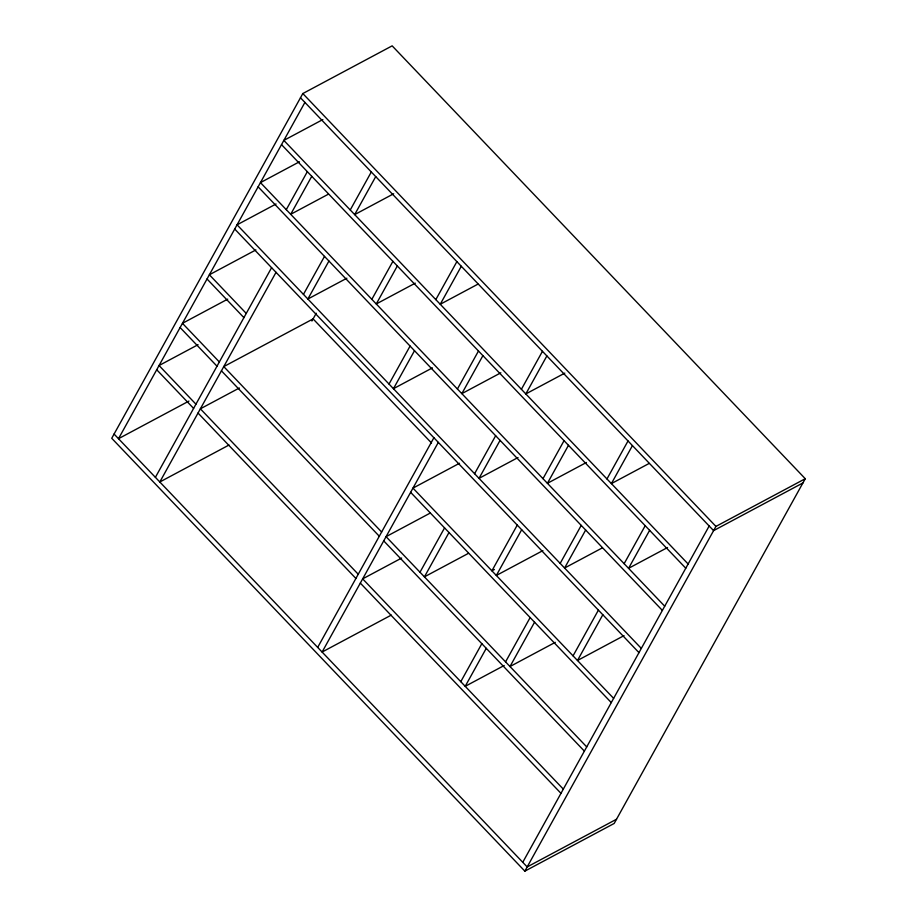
<?xml version="1.0" encoding="UTF-8"?>
<svg xmlns="http://www.w3.org/2000/svg" width="917" height="917" viewBox="0 0 917 917"><rect width="100%" height="100%" fill="white"/><g stroke="black" fill="none" stroke-linecap="round" stroke-linejoin="round"><path stroke-width="1.38" d="M302.816 93.545L111.736 438.28L524.845 871.15L614.184 823.455L805.264 478.72L392.155 45.85L302.816 93.545L715.936 526.415L524.845 871.15M304.914 102.406L118.499 438.693L188.959 401.073M286.276 209.661L307.333 171.674M311.757 176.305L290.7 214.303L328.446 194.152M155.386 477.344L271.592 267.695M276.028 272.326L159.81 481.987L229.009 445.032M303.447 294.391L324.503 256.393M350.248 209.959L371.305 171.972M328.928 261.036L307.871 299.022L346.878 278.206M375.729 176.614L354.673 214.601L393.668 193.774M311.929 321.019L316.239 313.236M371.843 299.332L392.9 261.334M397.325 265.976L376.268 303.963L415.275 283.147M389.014 384.051L410.082 346.064M435.816 299.63L456.872 261.643M414.507 350.707L393.45 388.693L432.446 367.866M461.297 266.274L440.24 304.272L477.986 284.121M457.423 388.991L478.479 351.005M317.683 647.402L433.89 437.741M482.904 355.647L461.847 393.634L500.842 372.806M438.315 442.384L322.108 652.033L391.307 615.089M419.997 572.219L444.562 527.894M474.593 473.722L495.65 435.735M521.395 389.301L542.451 351.303M448.986 532.536L424.422 576.85L468.461 553.341M500.074 440.366L479.018 478.365L518.025 457.537M546.876 355.945L525.819 393.932L564.815 373.116M517.257 525.097L491.902 570.821L494.423 569.48M542.99 478.663L564.047 440.676M521.681 529.728L496.326 575.463L542.887 550.613M568.471 445.307L547.415 483.305L586.422 462.477M460.781 681.675L481.838 643.688M486.262 648.33L465.206 686.317L504.212 665.49M505.565 661.879L530.141 617.565M560.172 563.393L581.229 525.395M606.962 478.961L628.019 440.974M534.565 622.196L510.001 666.521L555.289 642.336M585.654 530.037L564.597 568.024L602.343 547.873M632.443 445.616L611.387 483.603L649.133 463.452M573.056 655.85L598.4 610.126M624.145 563.691L645.201 525.705M602.824 614.757L577.481 660.492L624.03 635.63M649.626 530.335L628.569 568.322L667.565 547.506M522.759 862.289L709.173 526.003M322.853 119.565L283.846 140.393L688.117 563.989M299.458 161.782L260.451 182.609L664.71 606.206M276.051 203.998L237.056 224.814L641.315 648.411M255.912 249.917L209.363 274.768L246.249 313.419M227.748 299.125L182.46 323.311L219.346 361.963M198.061 344.7L159.054 365.528L195.94 404.179M239.371 387.994L200.365 408.81L358.238 574.237M459.52 463.257L412.971 488.119L613.622 698.364M430.096 513.142L386.057 536.663L586.72 746.908M401.669 558.04L362.662 578.868L563.325 789.124M715.936 526.415L805.264 478.72M802.925 482.95L713.598 530.634L300.478 97.764M616.522 819.236L527.183 866.932L114.075 434.05M281.508 144.611L685.767 568.219M258.113 186.827L662.372 610.424M234.718 229.044L638.977 652.64M431.494 442.968L313.098 318.91L223.771 366.605L381.632 532.02M207.024 278.986L243.911 317.637M410.633 492.337L611.284 702.594M180.122 327.541L216.997 366.181M221.433 370.823L379.294 536.239M383.719 540.881L584.381 751.138M156.715 369.746L193.602 408.397M198.026 413.04L355.899 578.455M360.324 583.097L560.975 793.343"/></g></svg>
